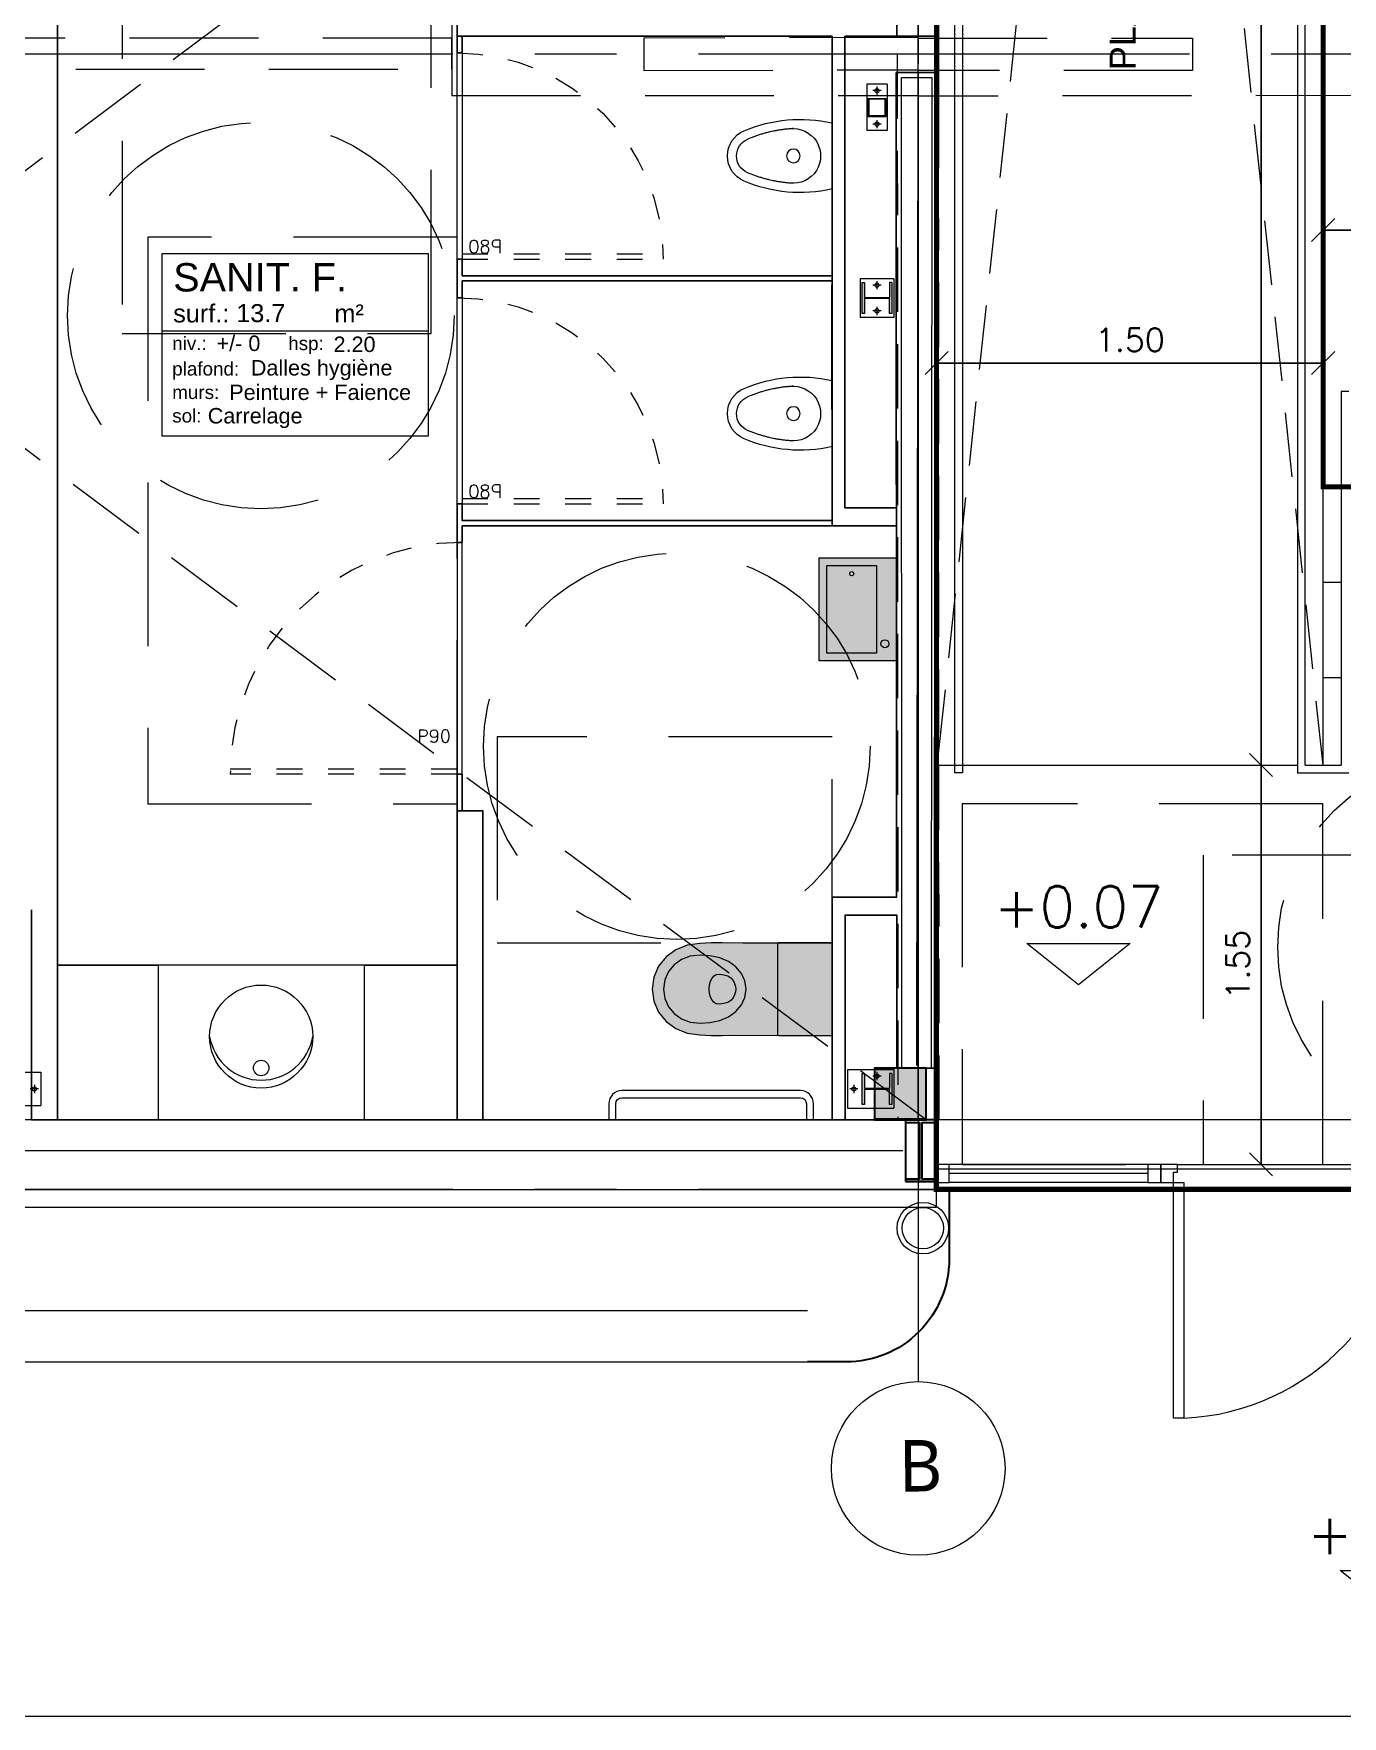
# Model space of a CAD drawing. Header units: metres. Extents: x -32.2 to 3, y -11.4 to 27.4.
# Drawn here: x -22.66 to -17.58, y -2.32 to 4.22 of the extents above; entities that cross this region are included whole.
import ezdxf
from ezdxf.enums import TextEntityAlignment as Align

# ---------------------------------------------------------------- set-up
doc = ezdxf.new("R2010")
doc.units = ezdxf.units.M
doc.header["$PDMODE"] = 35
for name, pattern in [('1808PS0Ex1$0$CENTER2', [28.575, 19.05, -3.175, 3.175, -3.175]), ('1808PS0Ex1$0$DASHED', [0.75, 0.5, -0.25]), ('1808PS0Ex1$0$DASHED2', [9.525, 6.35, -3.175]), ('DASHED', [0.75, 0.5, -0.25]), ('DASHED2', [9.525, 6.35, -3.175]), ('INTERROMPU2', [9.525, 6.35, -3.175])]:
    doc.linetypes.add(name, pattern=pattern)
doc.layers.get('0').update_dxf_attribs({"linetype": 'CONTINUOUS'})
doc.layers.get('DEFPOINTS').update_dxf_attribs({"linetype": 'CONTINUOUS'})
for name, color, linetype, lineweight in [('1808PS0Ex1$0$Ar0-Axe2', 25, '1808PS0Ex1$0$CENTER2', 5), ('1808PS0Ex1$0$Ar2-Maçon', 25, 'CONTINUOUS', 35), ('1808PS0Ex1$0$Ar2-Vue-FIN', 33, 'CONTINUOUS', 9), ('1808PS0Ex1$0$Ar6-Cloison', 25, 'CONTINUOUS', 25), ('1808PS0Ex1$0$Ar6-Projection', 33, '1808PS0Ex1$0$DASHED2', 9), ('Ar0-Cote', 1, 'CONTINUOUS', 5), ('Ar0-Etiquettes', 9, 'CONTINUOUS', 5), ('Ar0-Handicap', 8, 'INTERROMPU2', 5), ('Ar0-Niveau 2e', 1, 'CONTINUOUS', 5), ('Ar0-Texte1', 2, 'CONTINUOUS', 15), ('Ar0-Texte2', 6, 'CONTINUOUS', 15), ('Ar2-Démolition', 2, 'CONTINUOUS', 25), ('Ar2-Escalier', 6, 'CONTINUOUS', 9), ('Ar2-Maçon', 7, 'CONTINUOUS', 35), ('Ar2-Vue-FIN', 9, 'CONTINUOUS', 9), ('Ar2-Vue-Moyen', 6, 'CONTINUOUS', 25), ('Ar3-Charpente', 6, 'CONTINUOUS', 18), ('Ar4-Plomberie', 1, 'CONTINUOUS', 5), ('Ar6-Cloison', 3, 'CONTINUOUS', 25), ('Ar6-Doublage', 2, 'CONTINUOUS', 25), ('Ar6-Projection', 1, 'DASHED2', 9), ('Ar7-Menuiserie', 4, 'CONTINUOUS', 9), ('Ar7-Porte', 4, 'CONTINUOUS', 9), ('Ar8-Serrurerie', 4, 'CONTINUOUS', 18)]:
    doc.layers.add(name, color=color, linetype=linetype, lineweight=lineweight)
for name, color, linetype, lineweight, plot in [('1808PS0Ex1$0$Ar0-Invisible', 25, 'CONTINUOUS', 5, False), ('Ar0-Invisible', 42, 'CONTINUOUS', 5, False), ('Ar0-SU', 42, 'CONTINUOUS', 5, False)]:
    doc.layers.add(name, color=color, linetype=linetype, lineweight=lineweight, plot=plot)
doc.styles.add('1808PS0Ex1$0$arial', font='arial.ttf')
doc.styles.add('HELV', font='swiss.ttf')
doc.styles.get("Standard").update_dxf_attribs({"font": 'romans.shx'})
doc.linetypes.add('BATTING', pattern='A,0.0001,-0.1,[134,ltypeshp.shx,S=0.1,R=0,X=-0.1,Y=0],-0.2,[134,ltypeshp.shx,S=0.1,R=180,X=0.1,Y=0],-0.1', length=0.4001)
doc.dimstyles.new('50E', dxfattribs={"dimscale": 0.5, "dimtxt": 0.18, "dimasz": 0.18, "dimexe": 0.18, "dimexo": 0.0625, "dimgap": 0.09, "dimtad": 1, "dimzin": 0, "dimdsep": 46, "dimtxsty": 'Standard', "dimblk1": 'OBLIQUE', "dimblk2": 'OBLIQUE', "dimsah": 1, "dimcen": 0, "dimse1": 1, "dimse2": 1, "dimclrt": 256, "dimadec": 0, "dimazin": 0, "dimtfac": 1, "dimtofl": 0, "dimtmove": 0, "dimatfit": 3, "dimldrblk": 'OBLIQUE', "dimfxl": 1, "dimtolj": 1, "dimtzin": 0, "dimarcsym": 0})

# ---------------------------------------------------------------- blocks, each defined once
blk = doc.blocks.new('1808PS0Ex1')
at = {"layer": '1808PS0Ex1$0$Ar0-Axe2', "ltscale": 0.1}
for p, q in [((-19.2306, 26.0064), (-19.2306, -1.0162)), ((1.824, 4.1361), (-30.4082, 4.1361)), ((1.824, -0.27), (-30.4082, -0.27))]:
    blk.add_line(p, q, dxfattribs=at)
at = {"layer": '1808PS0Ex1$0$Ar0-Axe2'}
blk.add_circle((-19.2306, -1.3531), 0.3369, dxfattribs=at)
at = {"layer": '1808PS0Ex1$0$Ar0-Invisible'}
blk.add_lwpolyline([(2.9942, -2.3155), (-31.0021, -2.3155), (-31.0021, 26.1845), (2.9942, 26.1845)], close=True, dxfattribs=at)
at = {"layer": '1808PS0Ex1$0$Ar2-Maçon'}
for points in [[(-19.2806, -0.24), (-19.1606, -0.24), (-19.1606, -0.23), (-19.2156, -0.23), (-19.2156, -0.01), (-19.1606, -0.01), (-19.1606, 0), (-19.2806, 0), (-19.2806, -0.01), (-19.2256, -0.01), (-19.2256, -0.23), (-19.2806, -0.23), (-19.2806, -0.24)], [(-19.2806, -0.24), (-19.1606, -0.24), (-19.1606, -0.23), (-19.2156, -0.23), (-19.2156, -0.01), (-19.1606, -0.01), (-19.1606, 0), (-19.2806, 0), (-19.2806, -0.01), (-19.2256, -0.01), (-19.2256, -0.23), (-19.2806, -0.23), (-19.2806, -0.24)], [(-19.2806, -0.01), (-19.2806, -0.23)], [(-19.2806, -0.01), (-19.2806, -0.23)], [(-19.2806, -0.01), (-19.2806, -0.23)], [(-19.1606, -0.01), (-19.1606, -0.23)], [(-19.1606, -0.01), (-19.1606, -0.23)], [(-19.1606, -0.01), (-19.1606, -0.23)], [(-19.1606, -0.24), (-19.2806, -0.24)], [(-19.1606, -0.24), (-19.2806, -0.24)]]:
    blk.add_lwpolyline(points, dxfattribs=at)
at = {"layer": '1808PS0Ex1$0$Ar2-Vue-FIN', "linetype": '1808PS0Ex1$0$DASHED', "ltscale": 0.5}
for points in [[(-19.312, 4.1361), (-19.3098, 0)], [(-19.1495, -0.0002), (-19.1517, 4.1361)]]:
    blk.add_lwpolyline(points, dxfattribs=at)
at = {"layer": '1808PS0Ex1$0$Ar2-Vue-FIN'}
for points in [[(-19.2806, 0), (-24.0356, 0)], [(-14.4056, 0), (-19.1606, 0)]]:
    blk.add_lwpolyline(points, dxfattribs=at)
for points in [[(-24.1418, -0.24), (-24.1418, -0.54, 0.414214), (-23.7418, -0.94), (-19.6606, -0.94)], [(-23.9418, -0.2651), (-23.9418, -0.54, 0.414214), (-23.7418, -0.74), (-19.6606, -0.74)]]:
    blk.add_lwpolyline(points, format="xyb", dxfattribs=at)
for radius in [0.1, 0.1, 0.1, 0.1, 0.1, 0.1, 0.08, 0.08, 0.08, 0.08, 0.08, 0.08]:
    blk.add_circle((-19.2127, -0.4205), radius, dxfattribs=at)
at = {"layer": '1808PS0Ex1$0$Ar6-Cloison'}
blk.add_line((-19.2305, 4.0661), (-19.2305, 0), dxfattribs=at)
at = {"layer": '1808PS0Ex1$0$Ar6-Projection', "linetype": '1808PS0Ex1$0$DASHED'}
for points in [[(-19.2306, 4.3011), (-21.0409, 4.3011), (-21.0409, 3.9761), (-19.2306, 3.9761)], [(-19.2306, 4.2986), (-17.4202, 4.3011), (-17.4202, 3.9761), (-19.2306, 3.9736)], [(-21.0409, 4.1986), (-27.0002, 4.1986), (-27.0002, 4.0786), (-21.0409, 4.0786)], [(-19.2306, 4.2011), (-20.2954, 4.1986), (-20.2954, 4.0736), (-19.2306, 4.0761)], [(-19.2306, 4.1986), (-18.1657, 4.1986), (-18.1657, 4.0736), (-19.2306, 4.0736)]]:
    blk.add_lwpolyline(points, close=True, dxfattribs=at)
at = {"layer": '1808PS0Ex1$0$Ar0-Axe2', "insert": (-19.3079, -1.2437), "char_height": 0.2, "attachment_point": 1, "rotation": 0.69476, "style": '1808PS0Ex1$0$arial'}
blk.add_mtext_dynamic_manual_height_columns('{\\fSegoe UI Light|b0|i0|c0|p34;B}', width=0.216013, gutter_width=1, heights=[0], dxfattribs=at)
blk = doc.blocks.new('var60-80')
for p, q in [((-0.4, -0.6), (-0.4, 0)), ((-0.4, 0), (0.4, 0)), ((0.4, -0.6), (0.4, 0)), ((-0.4, -0.6), (0.4, -0.6))]:
    blk.add_line(p, q)
for centre, radius in [((0, -0.3233), 0.2), ((0, -0.2013), 0.03)]:
    blk.add_circle(centre, radius)
blk.add_arc((0, -0.3566), 0.2028, 9.46093, 170.53907)
blk = doc.blocks.new('WC2')
at = {"layer": 'Ar4-Plomberie'}
h = blk.add_hatch(color=255, dxfattribs=at)
h.dxf.hatch_style = 1
h.paths.add_polyline_path([(0.145, 0), (-0.145, 0, 0.157578), (-0.1105, -0.3869, 0.661383), (0.1104, -0.387, 0.157625)])
h.paths.add_polyline_path([(0.12, -0.17), (0.1199, -0.1741), (0.1194, -0.1782), (0.1193, -0.1823), (0.1188, -0.1864), (0.1187, -0.1906), (0.1182, -0.1946), (0.1178, -0.1987), (0.1174, -0.2028), (0.1169, -0.2069), (0.1165, -0.211), (0.1159, -0.2151), (0.1154, -0.2191), (0.1149, -0.2232), (0.1142, -0.2273), (0.1136, -0.2313), (0.113, -0.2354), (0.1123, -0.2395), (0.1117, -0.2435), (0.1107, -0.2475), (0.1101, -0.2516), (0.1093, -0.2556), (0.1087, -0.2597), (0.1059, -0.2717), (0.105, -0.2759), (0.1038, -0.2799), (0.103, -0.284), (0.1017, -0.288), (0.1009, -0.2921), (0.0997, -0.2962), (0.0986, -0.3002), (0.0975, -0.3042), (0.0963, -0.3082), (0.0951, -0.3122), (0.0938, -0.3162), (0.0926, -0.3202), (0.0913, -0.3242), (0.0899, -0.3282), (0.0886, -0.3321), (0.0873, -0.3361), (0.0858, -0.34), (0.0844, -0.344), (0.0828, -0.3479), (0.0814, -0.3518), (0.08, -0.3557), (0.0786, -0.3597), (0.0736, -0.3713, -0.661119), (-0.0736, -0.3714), (-0.0786, -0.3597), (-0.08, -0.3557), (-0.0814, -0.3518), (-0.0828, -0.3479), (-0.0844, -0.344), (-0.0858, -0.34), (-0.0873, -0.3361), (-0.0886, -0.3321), (-0.0899, -0.3282), (-0.0913, -0.3242), (-0.0926, -0.3202), (-0.0938, -0.3162), (-0.0951, -0.3122), (-0.0963, -0.3082), (-0.0975, -0.3042), (-0.0986, -0.3002), (-0.0997, -0.2962), (-0.1009, -0.2921), (-0.1017, -0.288), (-0.103, -0.284), (-0.1038, -0.2799), (-0.105, -0.2759), (-0.1059, -0.2717), (-0.1087, -0.2597), (-0.1093, -0.2556), (-0.1101, -0.2516), (-0.1107, -0.2475), (-0.1117, -0.2435), (-0.1123, -0.2395), (-0.113, -0.2354), (-0.1136, -0.2313), (-0.1142, -0.2273), (-0.1149, -0.2232), (-0.1154, -0.2191), (-0.1159, -0.2151), (-0.1165, -0.211), (-0.1169, -0.2069), (-0.1174, -0.2028), (-0.1178, -0.1987), (-0.1182, -0.1946), (-0.1187, -0.1906), (-0.1188, -0.1864), (-0.1193, -0.1823), (-0.1194, -0.1782), (-0.1199, -0.1741), (-0.12, -0.17, -1)], flags=16)
h.paths.add_polyline_path([(0.03, -0.17, -1), (-0.03, -0.17, -1)], flags=0)
h.paths.add_polyline_path([(-0.12, -0.17), (-0.1199, -0.1741), (-0.1194, -0.1782), (-0.1193, -0.1823), (-0.1188, -0.1864), (-0.1187, -0.1906), (-0.1182, -0.1946), (-0.1178, -0.1987), (-0.1174, -0.2028), (-0.1169, -0.2069), (-0.1165, -0.211), (-0.1159, -0.2151), (-0.1154, -0.2191), (-0.1149, -0.2232), (-0.1142, -0.2273), (-0.1136, -0.2313), (-0.113, -0.2354), (-0.1123, -0.2395), (-0.1117, -0.2435), (-0.1107, -0.2475), (-0.1101, -0.2516), (-0.1093, -0.2556), (-0.1087, -0.2597), (-0.1059, -0.2717), (-0.105, -0.2759), (-0.1038, -0.2799), (-0.103, -0.284), (-0.1017, -0.288), (-0.1009, -0.2921), (-0.0997, -0.2962), (-0.0986, -0.3002), (-0.0975, -0.3042), (-0.0963, -0.3082), (-0.0951, -0.3122), (-0.0938, -0.3162), (-0.0926, -0.3202), (-0.0913, -0.3242), (-0.0899, -0.3282), (-0.0886, -0.3321), (-0.0873, -0.3361), (-0.0858, -0.34), (-0.0844, -0.344), (-0.0828, -0.3479), (-0.0814, -0.3518), (-0.08, -0.3557), (-0.0786, -0.3597), (-0.0736, -0.3714, 0.661119), (0.0736, -0.3713), (0.0786, -0.3597), (0.08, -0.3557), (0.0814, -0.3518), (0.0828, -0.3479), (0.0844, -0.344), (0.0858, -0.34), (0.0873, -0.3361), (0.0886, -0.3321), (0.0899, -0.3282), (0.0913, -0.3242), (0.0926, -0.3202), (0.0938, -0.3162), (0.0951, -0.3122), (0.0963, -0.3082), (0.0975, -0.3042), (0.0986, -0.3002), (0.0997, -0.2962), (0.1009, -0.2921), (0.1017, -0.288), (0.103, -0.284), (0.1038, -0.2799), (0.105, -0.2759), (0.1059, -0.2717), (0.1087, -0.2597), (0.1093, -0.2556), (0.1101, -0.2516), (0.1107, -0.2475), (0.1117, -0.2435), (0.1123, -0.2395), (0.113, -0.2354), (0.1136, -0.2313), (0.1142, -0.2273), (0.1149, -0.2232), (0.1154, -0.2191), (0.1159, -0.2151), (0.1165, -0.211), (0.1169, -0.2069), (0.1174, -0.2028), (0.1178, -0.1987), (0.1182, -0.1946), (0.1187, -0.1906), (0.1188, -0.1864), (0.1193, -0.1823), (0.1194, -0.1782), (0.1199, -0.1741), (0.12, -0.17, 1)], flags=16)
blk.add_line((-0.145, 0), (0.145, 0), dxfattribs=at)
for points in [[(-0.12, -0.17), (-0.1199, -0.1741), (-0.1194, -0.1782), (-0.1193, -0.1823), (-0.1188, -0.1864), (-0.1187, -0.1906), (-0.1182, -0.1946), (-0.1178, -0.1987), (-0.1174, -0.2028), (-0.1169, -0.2069), (-0.1165, -0.211), (-0.1159, -0.2151), (-0.1154, -0.2191), (-0.1149, -0.2232), (-0.1142, -0.2273), (-0.1136, -0.2313), (-0.113, -0.2354), (-0.1123, -0.2395), (-0.1117, -0.2435), (-0.1107, -0.2475), (-0.1101, -0.2516), (-0.1093, -0.2556), (-0.1087, -0.2597), (-0.1059, -0.2717), (-0.105, -0.2759), (-0.1038, -0.2799), (-0.103, -0.284), (-0.1017, -0.288), (-0.1009, -0.2921), (-0.0997, -0.2962), (-0.0986, -0.3002), (-0.0975, -0.3042), (-0.0963, -0.3082), (-0.0951, -0.3122), (-0.0938, -0.3162), (-0.0926, -0.3202), (-0.0913, -0.3242), (-0.0899, -0.3282), (-0.0886, -0.3321), (-0.0873, -0.3361), (-0.0858, -0.34), (-0.0844, -0.344), (-0.0828, -0.3479), (-0.0814, -0.3518), (-0.08, -0.3557), (-0.0786, -0.3597), (-0.0736, -0.3713)], [(0.12, -0.17), (0.1199, -0.1741), (0.1194, -0.1782), (0.1193, -0.1823), (0.1188, -0.1864), (0.1187, -0.1906), (0.1182, -0.1946), (0.1178, -0.1987), (0.1174, -0.2028), (0.1169, -0.2069), (0.1165, -0.211), (0.1159, -0.2151), (0.1154, -0.2191), (0.1149, -0.2232), (0.1142, -0.2273), (0.1136, -0.2313), (0.113, -0.2354), (0.1123, -0.2395), (0.1117, -0.2435), (0.1107, -0.2475), (0.1101, -0.2516), (0.1093, -0.2556), (0.1087, -0.2597), (0.1059, -0.2717), (0.105, -0.2759), (0.1038, -0.2799), (0.103, -0.284), (0.1017, -0.288), (0.1009, -0.2921), (0.0997, -0.2962), (0.0986, -0.3002), (0.0975, -0.3042), (0.0963, -0.3082), (0.0951, -0.3122), (0.0938, -0.3162), (0.0926, -0.3202), (0.0913, -0.3242), (0.0899, -0.3282), (0.0886, -0.3321), (0.0873, -0.3361), (0.0858, -0.34), (0.0844, -0.344), (0.0828, -0.3479), (0.0814, -0.3518), (0.08, -0.3557), (0.0786, -0.3597), (0.0736, -0.3713)]]:
    blk.add_lwpolyline(points, dxfattribs=at)
blk.add_circle((0, -0.17), 0.03, dxfattribs=at)
for centre, radius, start, end in [((0.4709, -0.14), 0.6316, 167.19287, 203.0127), ((0, -0.17), 0.12, 352.4736, 187.5239), ((-0.4709, -0.14), 0.6316, 336.9874, 12.80713), ((0, -0.34), 0.12, 203.0126, 336.9874), ((0, -0.34), 0.08, 203.0126, 337.2732)]:
    blk.add_arc(centre, radius, start, end, dxfattribs=at)
blk = doc.blocks.new('barre')
h = blk.add_hatch(color=255)
h.dxf.hatch_style = 1
h.paths.add_polyline_path([(-0.05, 0.0807), (-0.7444, 0.0807, 0.414214), (-0.7944, 0.0307), (-0.7944, -0.0307), (-0.7672, -0.0307), (-0.7672, 0.0307, -0.414214), (-0.7444, 0.0534), (-0.05, 0.0534, -0.414214), (-0.0273, 0.0307), (-0.0273, -0.0307), (0, -0.0307), (0, 0.0307, 0.414214)])
blk = doc.blocks.new('B22-PMR')
at = {"layer": 'Ar4-Plomberie'}
h = blk.add_hatch(color=255, dxfattribs=at)
h.dxf.hatch_style = 1
h.paths.add_polyline_path([(-0.1723, 0.1981), (-0.1722, -0.0107), (-0.1715, -0.186), (-0.1716, -0.2292), (-0.172, -0.2724), (-0.1692, -0.316), (-0.163, -0.3651), (-0.1452, -0.4093), (-0.1175, -0.4468), (-0.0818, -0.4757), (-0.0395, -0.4944), (0.0077, -0.5007), (0.0548, -0.4944), (0.0971, -0.4757), (0.1329, -0.4468), (0.1605, -0.4093), (0.1783, -0.3651), (0.1846, -0.316), (0.1874, -0.2724), (0.187, -0.2292), (0.1868, -0.186), (0.1875, -0.0107), (0.1877, 0.1981)])
at = {"layer": 'Ar0-Handicap', "ltscale": 0.1}
blk.add_lwpolyline([(-0.9723, -1.1019), (-0.1723, -1.1019), (-0.1723, 0.1981), (-0.9723, 0.1981)], close=True, dxfattribs=at)
at = {"layer": 'Ar4-Plomberie'}
for p, q in [((-0.1723, -0.0146), (0.1875, -0.0146)), ((-0.0789, -0.1768), (-0.0997, -0.2053)), ((-0.0534, -0.1548), (-0.0789, -0.1768)), ((-0.0243, -0.1407), (-0.0534, -0.1548)), ((-0.0365, -0.1961), (-0.026, -0.1872)), ((-0.026, -0.1872), (-0.0143, -0.1809)), ((0.0077, -0.1357), (-0.0243, -0.1407)), ((-0.0143, -0.1809), (-0.0032, -0.1775)), ((-0.0032, -0.1775), (0.0077, -0.1764)), ((0.0396, -0.1407), (0.0077, -0.1357)), ((0.0077, -0.1764), (0.0185, -0.1775)), ((0.0185, -0.1775), (0.0296, -0.1809)), ((0.0296, -0.1809), (0.0414, -0.1872)), ((0.0687, -0.1548), (0.0396, -0.1407)), ((0.0414, -0.1872), (0.0519, -0.1961)), ((0.0943, -0.1768), (0.0687, -0.1548)), ((0.115, -0.2053), (0.0943, -0.1768)), ((-0.1141, -0.2389), (-0.1211, -0.277)), ((-0.0997, -0.2053), (-0.1141, -0.2389)), ((-0.0509, -0.2388), (-0.0483, -0.2227)), ((-0.0492, -0.252), (-0.0509, -0.2388)), ((-0.0439, -0.2607), (-0.0492, -0.252)), ((-0.0483, -0.2227), (-0.044, -0.2069)), ((-0.044, -0.2069), (-0.0365, -0.1961)), ((-0.035, -0.2684), (-0.0439, -0.2607)), ((0.0592, -0.2607), (0.0504, -0.2684)), ((0.0519, -0.1961), (0.0593, -0.2069)), ((0.0646, -0.252), (0.0592, -0.2607)), ((0.0593, -0.2069), (0.0637, -0.2227)), ((0.0637, -0.2227), (0.0663, -0.2388)), ((0.0663, -0.2388), (0.0646, -0.252)), ((0.1294, -0.2389), (0.115, -0.2053)), ((0.1364, -0.277), (0.1294, -0.2389)), ((-0.1211, -0.277), (-0.1244, -0.3145)), ((-0.1244, -0.3145), (-0.1206, -0.3538)), ((-0.0231, -0.2746), (-0.035, -0.2684)), ((-0.0089, -0.2786), (-0.0231, -0.2746)), ((0.0077, -0.2801), (-0.0089, -0.2786)), ((0.0243, -0.2786), (0.0077, -0.2801)), ((0.0384, -0.2746), (0.0243, -0.2786)), ((0.0504, -0.2684), (0.0384, -0.2746)), ((0.136, -0.3538), (0.1397, -0.3145)), ((0.1397, -0.3145), (0.1364, -0.277)), ((-0.1206, -0.3538), (-0.1079, -0.3873)), ((-0.1079, -0.3873), (-0.0873, -0.4157)), ((0.1026, -0.4157), (0.1232, -0.3873)), ((0.1232, -0.3873), (0.136, -0.3538)), ((-0.0873, -0.4157), (-0.0603, -0.4376)), ((-0.0603, -0.4376), (-0.0283, -0.4518)), ((-0.0283, -0.4518), (0.0077, -0.4568)), ((0.0077, -0.4568), (0.0436, -0.4518)), ((0.0436, -0.4518), (0.0756, -0.4376)), ((0.0756, -0.4376), (0.1026, -0.4157))]:
    blk.add_line(p, q, dxfattribs=at)
blk.add_lwpolyline([(-0.1723, 0.1981), (-0.1722, -0.0107), (-0.1715, -0.186), (-0.1716, -0.2292), (-0.172, -0.2724), (-0.1692, -0.316), (-0.163, -0.3651), (-0.1452, -0.4093), (-0.1175, -0.4468), (-0.0818, -0.4757), (-0.0395, -0.4944), (0.0077, -0.5007), (0.0548, -0.4944), (0.0971, -0.4757), (0.1329, -0.4468), (0.1605, -0.4093), (0.1783, -0.3651), (0.1846, -0.316), (0.1874, -0.2724), (0.187, -0.2292), (0.1868, -0.186), (0.1875, -0.0107), (0.1877, 0.1981)], close=True, dxfattribs=at)
blk.add_lwpolyline([(0.5148, -0.6417), (0.4522, -0.6417, -0.414153), (0.429, -0.619), (0.429, 0.075, -0.414153), (0.4522, 0.0977), (0.5148, 0.0977), (0.5148, 0.1249), (0.4522, 0.1249, 0.414153), (0.4012, 0.075), (0.4012, -0.619, 0.414153), (0.4522, -0.669), (0.5148, -0.669)], format="xyb", close=True, dxfattribs=at)
at = {"layer": 'Ar4-Plomberie', "xscale": -0.9993387984527544, "yscale": 1.019808204382969, "zscale": 0.9993387984527544, "rotation": 90}
blk.add_blockref('barre', (0.4835, -0.669), dxfattribs=at)
blk = doc.blocks.new('Etiq-BIG-piece')
at = {"layer": 'Ar0-Texte1'}
blk.add_lwpolyline([(-0.4659, 0.6589), (0.5659, 0.6589), (0.5659, 0.3576), (-0.4659, 0.3576)], close=True, dxfattribs=at)
at = {"layer": 'Ar0-Texte2'}
blk.add_lwpolyline([(-0.4659, 0.6589), (0.5659, 0.6589), (0.5659, -0.05), (-0.4659, -0.05)], close=True, dxfattribs=at)
at = {"layer": 'Ar0-Texte1', "char_height": 0.07, "width": 0.155302, "attachment_point": 1, "style": 'HELV'}
for s, insert in [('surf.:', (-0.423, 0.4616)), ('m²', (0.2025, 0.4616))]:
    blk.add_mtext(s, dxfattribs=dict(at, insert=insert))
at = {"layer": 'Ar0-Texte1', "style": 'HELV'}
blk.add_attdef('NOM', (-0.423, 0.5117), '', height=0.11, rotation=360, dxfattribs=at)
blk.add_attdef('SURFACE', (-0.1783, 0.3926), '', height=0.07, dxfattribs=at)
at = {"layer": 'Ar0-Texte2', "width": 0.141184, "attachment_point": 1, "style": 'HELV'}
for s, insert, char_height in [('{\\fArial|b0|i0|c0|p34;niv.:}', (-0.4269, 0.3364), 0.052306), ('{\\fArial|b0|i0|c0|p34;hsp:}', (0.0233, 0.3364), 0.05229), ('{\\fArial|b0|i0|c0|p34;plafond:}', (-0.4269, 0.2377), 0.052306), ('{\\fArial|b0|i0|c0|p34;murs:}', (-0.4269, 0.1466), 0.052306), ('{\\fArial|b0|i0|c0|p34;sol:}', (-0.4269, 0.0554), 0.052306)]:
    blk.add_mtext(s, dxfattribs=dict(at, insert=insert, char_height=char_height))
at = {"layer": 'Ar0-Texte2', "style": 'HELV'}
for tag, p in [('NIV', (-0.2549, 0.2805)), ('HSP', (0.1991, 0.2767)), ('MTX-P', (-0.1218, 0.1855)), ('MTX-MURS', (-0.2055, 0.0904)), ('MTX-SOL', (-0.2891, -0.0007))]:
    blk.add_attdef(tag, p, '', height=0.06, rotation=360, dxfattribs=at)
blk = doc.blocks.new('DP180e7')
for points in [[(0.09, 0.07), (0.09, 0.985), (0.05, 0.985), (0.05, 0.07)], [(1.84, 0.07), (1.84, 0.985), (1.88, 0.985), (1.88, 0.07)], [(0.05, 0.07), (0.05, 0.03), (0.065, 0.03), (0.065, 0), (0, 0), (0, 0.07)], [(1.865, 0.03), (1.865, 0), (1.93, 0), (1.93, 0.07), (1.88, 0.07), (1.88, 0.03)]]:
    blk.add_lwpolyline(points, close=True)
for centre, start, end in [((0.0492, 0.0701), 359.99242, 87.4498), ((1.8808, 0.0701), 92.5502, 180.00758)]:
    blk.add_arc(centre, 0.9158, start, end)
blk.add_attdef('PORTE', (0.153, 0.07), '', height=0.05, rotation=90)
blk = doc.blocks.new('niv0')
blk.add_lwpolyline([(-0.25, 0.2), (0.25, 0.2), (0, 0)], close=True)
blk.add_attdef('NIV0', text='', height=0.2).set_placement((0, 0.2784), align=Align.CENTER)
blk = doc.blocks.new('_OBLIQUE')
at = {"color": 0, "linetype": 'ByBlock'}
blk.add_line((-0.5, -0.5), (0.5, 0.5), dxfattribs=at)
blk = doc.blocks.new('*D15')
at = {"layer": 'Ar0-Cote', "color": 0, "lineweight": -2, "transparency": 16777216}
blk.add_line((-17.6593, 2.9377), (-19.1593, 2.9377), dxfattribs=at)
at = {"layer": 'DEFPOINTS', "color": 0, "transparency": 16777216}
for p in [(-19.1593, 2.9377), (-19.1593, 1.23), (-17.6593, 1.23)]:
    blk.add_point(p, dxfattribs=at)
at = {"layer": 'Ar0-Cote', "color": 0, "lineweight": -2, "transparency": 16777216, "xscale": 0.09, "yscale": 0.09, "zscale": 0.09}
for p, rotation in [((-19.1593, 2.9377), 179.9980185543191), ((-17.6593, 2.9377), 359.9980185543192)]:
    blk.add_blockref('_OBLIQUE', p, dxfattribs=dict(at, rotation=rotation))
at = {"layer": 'Ar0-Cote', "transparency": 16777216, "insert": (-18.4093, 3.0277), "char_height": 0.09, "attachment_point": 5, "rotation": 359.99802}
blk.add_mtext('\\A1;1.50', dxfattribs=at)
blk = doc.blocks.new('*D16')
at = {"layer": 'Ar0-Cote', "color": 0, "lineweight": -2, "transparency": 16777216}
blk.add_line((-16.2593, 3.454), (-17.6593, 3.454), dxfattribs=at)
at = {"layer": 'DEFPOINTS', "color": 0, "transparency": 16777216}
for p in [(-17.6593, 3.454), (-17.6593, 1.7463), (-16.2593, 1.7463)]:
    blk.add_point(p, dxfattribs=at)
at = {"layer": 'Ar0-Cote', "color": 0, "lineweight": -2, "transparency": 16777216, "xscale": 0.09, "yscale": 0.09, "zscale": 0.09, "rotation": 180}
blk.add_blockref('_OBLIQUE', (-17.6593, 3.454), dxfattribs=at)
at = {"layer": 'Ar0-Cote', "color": 0, "lineweight": -2, "transparency": 16777216, "xscale": 0.09, "yscale": 0.09, "zscale": 0.09}
blk.add_blockref('_OBLIQUE', (-16.2593, 3.454), dxfattribs=at)
at = {"layer": 'Ar0-Cote', "transparency": 16777216, "insert": (-16.9593, 3.544), "char_height": 0.09, "attachment_point": 5}
blk.add_mtext('\\A1;1.40', dxfattribs=at)
blk = doc.blocks.new('*D17')
at = {"layer": 'Ar0-Cote', "color": 0, "lineweight": -2, "transparency": 16777216}
blk.add_line((-17.9004, 1.3771), (-17.9004, 8.3811), dxfattribs=at)
at = {"layer": 'DEFPOINTS', "color": 0, "transparency": 16777216}
for p in [(-17.9004, 8.3811), (-17.7593, 8.3811), (-17.7593, 1.3771)]:
    blk.add_point(p, dxfattribs=at)
at = {"layer": 'Ar0-Cote', "color": 0, "lineweight": -2, "transparency": 16777216, "xscale": 0.09, "yscale": 0.09, "zscale": 0.09}
for p, rotation in [((-17.9004, 8.3811), 90), ((-17.9004, 1.3771), 270)]:
    blk.add_blockref('_OBLIQUE', p, dxfattribs=dict(at, rotation=rotation))
at = {"layer": 'Ar0-Cote', "transparency": 16777216, "insert": (-17.9904, 4.8791), "char_height": 0.09, "attachment_point": 5, "rotation": 90}
blk.add_mtext('\\A1;7.00', dxfattribs=at)
blk = doc.blocks.new('*D18')
at = {"layer": 'Ar0-Cote', "color": 0, "lineweight": -2, "transparency": 16777216}
blk.add_line((-17.9004, 1.3771), (-17.9004, -0.1729), dxfattribs=at)
at = {"layer": 'DEFPOINTS', "color": 0, "transparency": 16777216}
for p in [(-17.7527, 1.3771), (-17.9004, -0.1729), (-17.7527, -0.1729)]:
    blk.add_point(p, dxfattribs=at)
at = {"layer": 'Ar0-Cote', "color": 0, "lineweight": -2, "transparency": 16777216, "xscale": 0.09, "yscale": 0.09, "zscale": 0.09}
for p, rotation in [((-17.9004, 1.3771), 90), ((-17.9004, -0.1729), 270)]:
    blk.add_blockref('_OBLIQUE', p, dxfattribs=dict(at, rotation=rotation))
at = {"layer": 'Ar0-Cote', "transparency": 16777216, "insert": (-17.9904, 0.6021), "char_height": 0.09, "attachment_point": 5, "rotation": 90}
blk.add_mtext('\\A1;1.55', dxfattribs=at)
blk = doc.blocks.new('1808-Porte 80 2mm')
at = {"layer": 'Ar7-Porte', "color": 250, "linetype": 'DASHED', "ltscale": 0.06}
for p, q in [((-25.9474, 2.3913), (-26.7274, 2.3913)), ((-25.9474, 2.4113), (-26.7272, 2.4113))]:
    blk.add_line(p, q, dxfattribs=at)
at = {"layer": 'Ar7-Porte'}
blk.add_lwpolyline([(-25.9474, 3.1913), (-25.9474, 2.3913), (-25.9274, 2.3913), (-25.9274, 3.1913)], close=True, dxfattribs=at)
at = {"layer": 'Ar7-Porte', "color": 250, "linetype": 'DASHED', "ltscale": 0.06}
blk.add_arc((-25.9274, 2.3913), 0.8, 90, 180, dxfattribs=at)
at = {"layer": 'Ar7-Porte'}
blk.add_text('P80', height=0.05, dxfattribs=at).set_placement((-26.1022, 2.4144))
blk = doc.blocks.new('1808-Porte 90 2mm')
at = {"layer": 'Ar7-Porte', "color": 250, "linetype": 'DASHED', "ltscale": 0.06}
for p, q in [((-24.4074, 1.3413), (-25.2874, 1.3413)), ((-24.4074, 1.3613), (-25.2872, 1.3613))]:
    blk.add_line(p, q, dxfattribs=at)
at = {"layer": 'Ar7-Porte'}
blk.add_lwpolyline([(-24.4074, 2.2413), (-24.4074, 1.3413), (-24.3874, 1.3413), (-24.3874, 2.2413)], close=True, dxfattribs=at)
at = {"layer": 'Ar7-Porte', "color": 250, "linetype": 'DASHED', "ltscale": 0.06}
blk.add_arc((-24.3874, 1.3413), 0.9, 90, 180, dxfattribs=at)
at = {"layer": 'Ar7-Porte', "text_generation_flag": 6}
blk.add_text('P90', height=0.05, rotation=180, dxfattribs=at).set_placement((-24.5622, 1.4644))
blk = doc.blocks.new('LAVE MAIN PMR Plan')
at = {"layer": 'Ar0-Handicap'}
h = blk.add_hatch(color=255, dxfattribs=at)
h.dxf.hatch_style = 1
h.paths.add_polyline_path([(-19.614, -48.2989), (-19.614, -47.8989), (-19.314, -47.8989), (-19.314, -48.2989)])
at = {"layer": 'Ar4-Plomberie'}
for points in [[(-19.614, -48.2989), (-19.614, -47.8989), (-19.314, -47.8989), (-19.314, -48.2989)], [(-19.584, -48.2689), (-19.584, -47.9289), (-19.3911, -47.9289), (-19.3911, -48.2689)]]:
    blk.add_lwpolyline(points, close=True, dxfattribs=at)
for centre, radius in [((-19.4875, -47.96), 0.00795), ((-19.3587, -48.2321), 0.0157)]:
    blk.add_circle(centre, radius, dxfattribs=at)
blk = doc.blocks.new('A$C72130BBE')
h = blk.add_hatch(color=256)
h.paths.add_polyline_path([(8185, 3895), (8185, 3965), (8255, 3965), (8255, 3895)], flags=17)
h.paths.add_polyline_path([(8188, 3962), (8188, 3898), (8252, 3898), (8252, 3962)])
for points in [[(8269, 3192.5), (8269, 3250), (8277, 3250), (8277, 3130), (8269, 3130), (8269, 3187.5), (8171, 3187.5), (8171, 3130), (8163, 3130), (8163, 3250), (8171, 3250), (8171, 3192.5)], [(8269, 122.5), (8269, 180), (8277, 180), (8277, 60), (8269, 60), (8269, 117.5), (8171, 117.5), (8171, 60), (8163, 60), (8163, 180), (8171, 180), (8171, 122.5)]]:
    blk.add_hatch(color=256).paths.add_polyline_path(points, flags=17)
for p, q in [((8260, 4020), (8180, 4020)), ((8180, 4020), (8180, 3840)), ((8236, 3995), (8204, 3995)), ((8220, 3979), (8220, 4011)), ((8260, 4020), (8260, 3840)), ((8185, 3895), (8185, 3965)), ((8185, 3965), (8255, 3965)), ((8252, 3962), (8188, 3962)), ((8188, 3962), (8188, 3898)), ((8252, 3898), (8252, 3962)), ((8255, 3965), (8255, 3895)), ((8185, 3895), (8255, 3895)), ((8188, 3898), (8252, 3898)), ((8236, 3865), (8204, 3865)), ((8220, 3849), (8220, 3881)), ((8260, 3840), (8180, 3840)), ((8285, 3265), (8155, 3265)), ((8155, 3265), (8155, 3115)), ((8163, 3130), (8163, 3250)), ((8163, 3250), (8171, 3250)), ((8171, 3250), (8171, 3192.5)), ((8236, 3240), (8204, 3240)), ((8220, 3224), (8220, 3256)), ((8277, 3250), (8269, 3250)), ((8269, 3250), (8269, 3192.5)), ((8277, 3250), (8277, 3130)), ((8285, 3265), (8285, 3115)), ((8171, 3192.5), (8269, 3192.5)), ((8269, 3187.5), (8171, 3187.5)), ((8171, 3187.5), (8171, 3130)), ((8236, 3140), (8204, 3140)), ((8220, 3124), (8220, 3156)), ((8269, 3130), (8269, 3187.5)), ((8285, 3115), (8155, 3115)), ((8171, 3130), (8163, 3130)), ((8277, 3130), (8269, 3130)), ((4745, 185), (4975, 185)), ((4950, 136), (4950, 104)), ((4975, 185), (4975, 55)), ((8105, 195), (8285, 195)), ((8105, 195), (8105, 45)), ((8130, 136), (8130, 104)), ((8163, 60), (8163, 180)), ((8163, 180), (8171, 180)), ((8171, 180), (8171, 122.5)), ((8236, 170), (8204, 170)), ((8220, 154), (8220, 186)), ((8277, 180), (8269, 180)), ((8269, 180), (8269, 122.5)), ((8277, 180), (8277, 60)), ((8285, 195), (8285, 45)), ((4966, 120), (4934, 120)), ((8146, 120), (8114, 120)), ((8171, 122.5), (8269, 122.5)), ((8269, 117.5), (8171, 117.5)), ((8171, 117.5), (8171, 60)), ((8269, 60), (8269, 117.5)), ((4745, 55), (4975, 55)), ((8105, 45), (8285, 45)), ((8171, 60), (8163, 60)), ((8277, 60), (8269, 60))]:
    blk.add_line(p, q)
for centre in [(8220, 3995), (8220, 3865), (8220, 3240), (8220, 3140), (8220, 170), (4950, 120), (8130, 120)]:
    blk.add_circle(centre, 8)

msp = doc.modelspace()

# ---------------------------------------------------------------- hatches: boundary and pattern name
at = {"layer": 'Ar0-Invisible'}
h = msp.add_hatch(dxfattribs=at)
h.set_pattern_fill('ANGLE', color=256)
h.set_pattern_definition([(0, (0, 0), (0, 6.985), [5.08, -1.905]), (90, (0, 0), (-6.985, 4e-16), [5.08, -1.905])])
h.paths.add_polyline_path([(-19.4, 0), (-19.2, 0), (-19.2, 0.2), (-19.4, 0.2)])
at = {"layer": 'Ar2-Maçon'}
h = msp.add_hatch(color=250, dxfattribs=at)
h.dxf.hatch_style = 1
h.paths.add_polyline_path([(-19.4, 0), (-19.2, 0), (-19.2, 0.2), (-19.4, 0.2)])

# ---------------------------------------------------------------- linework, layer by layer
at = {"layer": 'Ar0-Handicap', "ltscale": 0.1}
for points in [[(-21.1203, 3.0529), (-21.1203, 4.7529), (-22.3203, 4.7529), (-22.3203, 3.0529)], [(-22.2203, 3.4263), (-22.2203, 1.2263), (-21.0203, 1.2263), (-21.0203, 3.4263)], [(-19.0603, 1.2271), (-19.0603, -0.1729), (-17.6603, -0.1729), (-17.6603, 1.2271)], [(-16.4244, -0.1729), (-16.4244, 1.0271), (-18.1244, 1.0271), (-18.1244, -0.1729)]]:
    msp.add_lwpolyline(points, close=True, dxfattribs=at)
at = {"layer": 'Ar0-Handicap'}
for points in [[(-19.5652, 4.2064), (-19.5652, 3.2764)], [(-19.5652, 3.2064), (-19.5652, 2.3755)], [(-19.5152, 3.2064), (-19.5152, 2.3755)]]:
    msp.add_lwpolyline(points, dxfattribs=at)
at = {"layer": 'Ar0-Handicap', "ltscale": 0.1}
for centre in [(-21.7816, 3.1219), (-20.1674, 1.4499), (-17.0856, 0.6704)]:
    msp.add_circle(centre, 0.75, dxfattribs=at)
at = {"layer": 'Ar0-Invisible'}
msp.add_lwpolyline([(2.9942, -2.3155), (-31.0021, -2.3155), (-31.0021, 26.1845), (2.9942, 26.1845)], close=True, dxfattribs=at)
at = {"layer": 'Ar0-SU'}
for points in [[(-16.2593, 8.0913), (-17.7285, 8.0706), (-17.7293, 8.3811), (-19.1579, 8.3811), (-19.1579, -0.19), (-16.2593, -0.19)], [(-22.5711, 4.7521), (-22.5711, 0), (-21.0203, 0), (-21.0203, 1.2), (-20.9203, 1.2), (-20.9203, 0), (-19.5642, -0.0001), (-19.5642, 0.8648), (-19.3144, 0.8648), (-19.3152, 2.3063), (-19.5652, 2.3063), (-19.5653, 3.2064), (-19.5652, 3.2764), (-19.5652, 4.2064), (-21.0203, 4.2064), (-21.0203, 4.7529)]]:
    msp.add_lwpolyline(points, close=True, dxfattribs=at)
at = {"layer": 'Ar2-Démolition', "color": 22, "const_width": 0.02}
msp.add_lwpolyline([(-16.2593, -0.1729), (-16.2593, 2.4571), (-17.6593, 2.4571), (-17.6593, 8.3811), (-19.1579, 8.3811), (-19.1606, -0.1729), (-19.1606, -0.27), (-16.2593, -0.27)], close=True, dxfattribs=at)
at = {"layer": 'Ar2-Escalier'}
msp.add_line((-17.6593, 1.7171), (-17.5893, 1.7171), dxfattribs=at)
for points in [[(-17.7293, 1.3771), (-17.6593, 1.3771), (-17.6593, 8.3811), (-19.1579, 8.3811)], [(-17.6593, 2.4571), (-17.5893, 2.4571)], [(-17.6593, 2.0871), (-17.5893, 2.0871)], [(-19.1593, 1.3771), (-17.7593, 1.3771)]]:
    msp.add_lwpolyline(points, dxfattribs=at)
at = {"layer": 'Ar2-Maçon'}
msp.add_lwpolyline([(-19.4, 0), (-19.2, 0), (-19.2, 0.2), (-19.4, 0.2)], close=True, dxfattribs=at)
msp.add_lwpolyline([(-19.1106, -0.27), (-19.1106, -0.54, -0.414214), (-19.5106, -0.94), (-19.6606, -0.94)], format="xyb", dxfattribs=at)
at = {"layer": 'Ar2-Vue-FIN'}
for p, q in [((-18.2244, -0.1729), (-16.4244, -0.1729)), ((-18.3394, -0.2079), (-19.1106, -0.2079))]:
    msp.add_line(p, q, dxfattribs=at)
at = {"layer": 'Ar2-Vue-FIN', "linetype": 'DASHED', "ltscale": 0.5}
msp.add_lwpolyline([(-17.6593, 1.3771), (-18.4086, 8.3811), (-19.1579, 1.3771)], dxfattribs=at)
at = {"layer": 'Ar2-Vue-FIN'}
for points in [[(-19.1779, 4.0458), (-19.18, 0.2), (-19.294, 0.1999), (-19.2961, 4.0458)], [(-19.2961, 4.0458), (-19.1779, 4.0458)]]:
    msp.add_lwpolyline(points, dxfattribs=at)
at = {"layer": 'Ar2-Vue-FIN', "linetype": 'BATTING', "ltscale": 0.1}
msp.add_lwpolyline([(-19.232, 4.0458), (-19.2368, 0.2112)], dxfattribs=at)
at = {"layer": 'Ar2-Vue-FIN', "linetype": 'BATTING', "ltscale": 0.2}
msp.add_lwpolyline([(-19.2898, -0.12), (-24.0356, -0.12)], dxfattribs=at)
at = {"layer": 'Ar2-Vue-Moyen'}
for points in [[(-22.1803, 0.6), (-22.5711, 0.6)], [(-21.3803, 0.6), (-21.0203, 0.6)]]:
    msp.add_lwpolyline(points, dxfattribs=at)
at = {"layer": 'Ar6-Cloison'}
for p, q in [((-19.5642, 0), (-19.5642, 0.8648)), ((-19.5642, 0.8648), (-19.3142, 0.8648))]:
    msp.add_line(p, q, dxfattribs=at)
for points in [[(-19.1579, 8.1559), (-19.16, 4.2062), (-19.3141, 4.206), (-19.3155, 6.2323)], [(-22.6711, 0.8148), (-22.6711, 0), (-22.5711, 0), (-22.5711, 2.2063), (-22.5711, 4.7521)], [(-19.3152, 2.3063), (-19.5652, 2.3063), (-19.5652, 4.2064), (-21.0203, 4.2064), (-21.0203, 4.7529)], [(-21.0003, 4.2063), (-21.0003, 4.1413), (-21.0203, 4.1413), (-21.0203, 4.2063)], [(-19.3141, 4.206), (-19.5152, 4.206), (-19.5152, 2.3755), (-19.3152, 2.3755)], [(-19.3162, 4.0658), (-19.1579, 4.0658)], [(-19.3144, 0.8648), (-19.3161, 4.0658)], [(-19.1579, 4.0658), (-19.16, 0.2), (-19.2, 0.1999)], [(-19.5652, 3.2763), (-21.0003, 3.2763), (-21.0003, 3.3413), (-21.0203, 3.3413), (-21.0203, 3.1913), (-21.0003, 3.1913), (-21.0003, 3.2563), (-19.5652, 3.2563)], [(-19.5652, 2.3063), (-21.0003, 2.3063), (-21.0003, 2.2413), (-21.0203, 2.2413), (-21.0203, 2.3913), (-21.0003, 2.3913), (-21.0003, 2.3263), (-19.5652, 2.3263)], [(-21.0003, 1.2), (-21.0003, 1.3413), (-21.0203, 1.3413), (-21.0203, 1.2)], [(-19.5142, 0), (-19.5142, 0.7948), (-19.3142, 0.7948), (-19.3142, 0.2)], [(-19.28, 0), (-19.314, -0.0001), (-19.314, 0)]]:
    msp.add_lwpolyline(points, dxfattribs=at)
msp.add_lwpolyline([(-21.0203, 1.2), (-21.0203, 0), (-20.9203, 0), (-20.9203, 1.2)], close=True, dxfattribs=at)
at = {"layer": 'Ar6-Doublage'}
for p, q in [((-19.16, 0.2), (-19.1606, -0.1729)), ((-20.9203, 0), (-19.4, 0))]:
    msp.add_line(p, q, dxfattribs=at)
msp.add_lwpolyline([(-22.5711, 0), (-21.0203, 0)], dxfattribs=at)
at = {"layer": 'Ar6-Projection', "ltscale": 0.05, "transparency": 33554559}
for points in [[(-19.2, 0), (-27.6622, 6.3029)], [(-19.1998, 6.3044), (-27.6106, 0)]]:
    msp.add_lwpolyline(points, dxfattribs=at)
at = {"layer": 'Ar7-Menuiserie'}
for p, q in [((-18.3394, -0.1729), (-19.1106, -0.1729)), ((-18.3394, -0.2429), (-19.1106, -0.2429))]:
    msp.add_line(p, q, dxfattribs=at)
for points in [[(-19.1106, -0.1729), (-19.1606, -0.1729), (-19.1606, -0.2429), (-19.1106, -0.2429)], [(-18.2894, -0.1729), (-18.3394, -0.1729), (-18.3394, -0.2429), (-18.2894, -0.2429)]]:
    msp.add_lwpolyline(points, close=True, dxfattribs=at)
at = {"layer": 'Ar8-Serrurerie'}
for p, q in [((-17.7593, 8.3811), (-17.7593, 1.3471)), ((-17.7293, 1.3771), (-17.7293, 8.3811)), ((-17.5593, 2.827), (-17.5893, 2.827)), ((-17.5893, 2.827), (-17.5893, 1.3771)), ((-17.7293, 1.3771), (-17.5893, 1.3771)), ((-17.7593, 1.3471), (-17.5593, 1.3471))]:
    msp.add_line(p, q, dxfattribs=at)
for points in [[(-19.0589, 1.3471), (-19.0889, 1.3471), (-19.0889, 8.3811), (-19.0589, 8.3811)], [(-19.1606, -0.34), (-27.7706, -0.34), (-27.7706, -0.27), (-19.1606, -0.27)]]:
    msp.add_lwpolyline(points, close=True, dxfattribs=at)
msp.add_lwpolyline([(-19.1606, -0.27), (-19.1606, -0.1729)], dxfattribs=at)

# ---------------------------------------------------------------- block references
at = {"layer": 'Ar0-Etiquettes'}
msp.add_blockref('Etiq-BIG-piece', (-21.6987, 2.7037), dxfattribs=at).add_auto_attribs({'NOM': 'SANIT. F.', 'SURFACE': '13.7', 'NIV': '+/- 0', 'HSP': '2.20', 'MTX-P': 'Dalles hygiène', 'MTX-MURS': 'Peinture + Faience', 'MTX-SOL': 'Carrelage'})
at = {"layer": 'Ar0-Niveau 2e'}
ref = msp.add_blockref('niv0', (-18.6087, 0.5242), dxfattribs=dict(at, xscale=0.8, yscale=0.8, zscale=1.2))
ref.add_attrib('NIV0', '+0.07', dxfattribs={"layer": '0', "height": 0.16, "oblique": 360}).set_placement((-18.6087, 0.7469), align=Align.CENTER)
ref = msp.add_blockref('niv0', (-17.3929, -1.9091), dxfattribs=dict(at, xscale=0.8, yscale=0.8, zscale=1.2))
ref.add_attrib('NIV0', '+0.05', dxfattribs={"layer": '0', "height": 0.16, "oblique": 360}).set_placement((-17.3929, -1.6864), align=Align.CENTER)
at = {"layer": 'Ar3-Charpente', "color": 142, "true_color": 0x09a3d3}
msp.add_blockref('1808PS0Ex1', (0, 0), dxfattribs=at)
at = {"layer": 'Ar4-Plomberie', "xscale": -0.8843883645054118, "yscale": 0.8821191732815803, "zscale": 0.8843883645054118, "rotation": 270}
for p in [(-19.5652, 3.7414), (-19.5652, 2.7413)]:
    msp.add_blockref('WC2', p, dxfattribs=at)
at = {"layer": 'Ar4-Plomberie'}
msp.add_blockref('LAVE MAIN PMR Plan', (-0.0012, 50.08), dxfattribs=at)
for name, p, rotation in [('B22-PMR', (-19.7622, 0.5148), 270), ('var60-80', (-21.7803, 0), 180)]:
    msp.add_blockref(name, p, dxfattribs=dict(at, rotation=rotation))
at = {"layer": 'Ar7-Porte', "xscale": -1}
for p in [(-46.9478, 0.95), (-46.9478, 0)]:
    msp.add_blockref('1808-Porte 80 2mm', p, dxfattribs=at)
at = {"layer": 'Ar7-Porte'}
msp.add_blockref('1808-Porte 90 2mm', (3.3871, 0), dxfattribs=at)
at = {"layer": 'Ar7-Porte', "rotation": 180}
msp.add_blockref('DP180e7', (-16.3594, -0.1729), dxfattribs=at).add_auto_attribs({'PORTE': 'P180'})
at = {"layer": 'Ar8-Serrurerie', "xscale": 0.001, "yscale": 0.001, "zscale": 0.001}
msp.add_blockref('A$C72130BBE', (-27.6106, 0), dxfattribs=at)

# ---------------------------------------------------------------- texts
at = {"layer": 'Ar0-Texte1', "color": 12, "true_color": 0xdb0000, "insert": (-18.386, 5.4253), "char_height": 0.1, "attachment_point": 9, "rotation": 90, "style": 'HELV'}
msp.add_mtext_dynamic_manual_height_columns('PLAN INCLINE 4.9 %', width=1.34068, gutter_width=4, heights=[0.2479], dxfattribs=at)

# ---------------------------------------------------------------- dimensions: what is measured, and where the dimension line sits
at = {"layer": 'Ar0-Cote'}
for p1, p2, distance, picture, middle in [((-17.7593, 1.3771), (-17.7593, 8.3811), 0.141, '*D17', (-17.9904, 4.8791)), ((-16.2593, 1.7463), (-17.6593, 1.7463), -1.7077, '*D16', (-16.9593, 3.544)), ((-17.6593, 1.23), (-19.1593, 1.23), -1.7077, '*D15', (-18.4093, 3.0277)), ((-17.7527, 1.3771), (-17.7527, -0.1729), -0.1476, '*D18', (-17.9904, 0.6021))]:
    dim = msp.add_aligned_dim(p1=p1, p2=p2, distance=distance, dimstyle='50E', dxfattribs=at)
    dim.commit()
    dim.dimension.update_dxf_attribs({"geometry": picture, "text_midpoint": middle})

doc.saveas('drawing.dxf')
